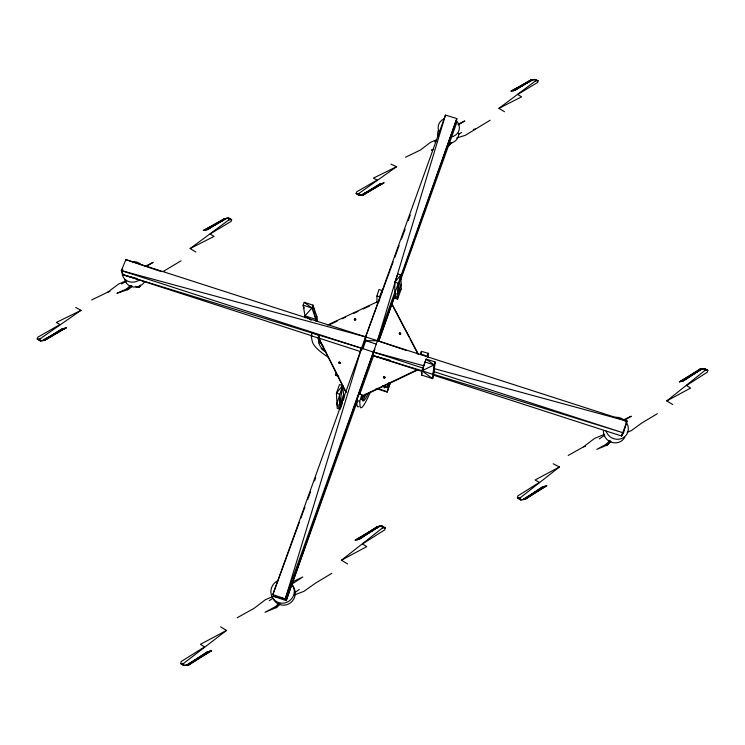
<?xml version="1.0" encoding="UTF-8"?>
<svg xmlns="http://www.w3.org/2000/svg" width="745" height="745" viewBox="0 0 745 745"><rect width="100%" height="100%" fill="white"/><g stroke="black" fill="none" stroke-linecap="round" stroke-linejoin="round"><path stroke-width="1.12" d="M401.201 289.013L400.857 274.914L397.839 273.955L394.897 282.178L394.664 298.224L397.588 299.155L401.201 289.013L397.69 294.247L394.738 293.306L456.834 118.539L445.454 115.093L272.838 594.585L273.834 596.382L286.164 600.638L357.162 401.685M421.614 375.061L421.949 370.824L426.14 359.071L435.08 361.958L433.571 375.759L432.594 378.618L421.614 375.061L421.996 373.031M422.685 371.14L422.946 367.946L422.378 371.001M425.125 362.005L434.065 364.892L432.594 378.618L421.949 370.824L426.14 359.071L434.065 364.892L435.08 361.958L433.05 374.418L433.571 375.759M421.093 354.294L421.419 351.37L428.366 353.335L427.881 357.228M343.92 397.7L342.616 385.575L336.721 404.423L340.204 409.34L337.224 408.353L336.423 393.202L339.543 384.569L342.616 385.575L339.729 405.41L340.083 408.353M395.195 296.063L394.664 298.224L395.39 296.193M362.582 348.735L365.618 336.898L393.137 261.858M450.66 143.692L451.954 142.481L448.36 146.383L450.082 142.565L450.66 143.692L448.946 144.362M622.159 433.879L621.526 436.002L433.32 375.117M434.018 368.57L627.029 421.13L623.509 432.901L621.526 436.002L627.029 421.13L125.905 259.651L121.333 270.593L123.484 274.886L312.108 335.902M362.852 348.893L365.795 340.716L377.473 340.726L445.454 115.093M378.898 340.055L381.254 332.261M374.968 349.237L373.422 352.068L286.164 600.638L285.279 598.878L361.53 348.222L123.484 274.886L136.94 278.546M286.164 600.638L290.55 586.203M378.711 302.191L376.989 301.641L376.923 296.016L379.028 289.498L382.036 290.457L382.036 292.729M370.349 392.066A57.616 5.802 -72.1 0 1 360.049 405.69L359.686 401.406L361.874 394.72L359.202 393.844L356.613 400.4L357.013 404.693A57.598 5.923 -72.1 0 0 358.876 406.453M434.037 371.531L433.05 374.418L421.949 370.824L434.065 364.892M428.366 353.335L427.36 356.24L420.534 353.903L421.419 351.37M395.26 294.061L378.711 341.229L395.092 295.374M400.261 279.794L456.834 118.539L456.285 123.903L400.549 280.083M382.762 386.283L387.121 387.698L388.639 383.358M376.123 388.508L387.121 392.094L390.138 383.023M387.121 392.094L390.52 382.418M387.121 387.698L388.648 382.883M273.834 596.382L285.279 598.878L395.064 291.472M359.891 394.031L373.543 355.775L373.431 352.059L423.914 365.823M401.341 284.013L397.69 294.247L400.857 274.914L394.897 282.178L397.914 283.137L397.588 299.155L394.738 293.306M343.594 394.682L339.729 405.41L336.721 404.423M340.586 408.269L342.495 402.952M338.742 376.318L335.436 375.247L336.172 372.584M299.267 522.45L272.838 594.585L285.279 598.878M300.868 518.082L304.882 507.149M307.685 499.504L310.488 491.849M314.492 480.925L315.694 477.638M394.729 257.509L399.115 245.543M401.508 239.024L405.103 229.227M408.297 220.529L410.29 215.091M326.301 352.497A50.278 13.727 19.7 0 1 318.972 343.017L318.059 337.895L318.99 335.38L312.257 332.931L311.187 335.818L312.174 340.959A57.672 15.747 19.7 0 0 328.638 357.423M318.972 343.017L319.884 340.521L318.99 335.38M305.292 317.761L303.159 305.199L304.239 302.33L312.974 305.143L316.876 316.56L315.833 319.372L316.113 321.244M311.196 320.285L304.975 315.88L311.904 308.002L312.974 305.143L315.833 319.372L317.566 321.272L316.876 316.56M379.559 300.216L379.54 296.855L382.036 290.457M135.888 286.434L137.853 287.421L139.436 287.086L140.358 285.112M626.024 422.722L627.029 421.13M344.032 398.705L339.729 405.41L339.497 394.207L336.423 393.202L342.616 385.575M448.36 146.383L449.216 145.135M139.436 287.086L140.386 285.773M610.183 440.295L606.132 444.299L596.801 449.347L606.942 445.212L609.82 441.608M606.132 444.299L606.942 445.212L609.885 441.804M278.826 603.506L275.417 606.672L264.978 612.278L276.218 607.631L279.729 603.599M275.417 606.672L276.218 607.631L279.878 603.757M291.295 584.508L302.805 576.993L292.021 582.059M423.216 368.16L121.333 270.593L122.813 269.131M606.942 445.212L610.937 441.31M449.906 144.474L451.954 142.481M131.157 285.549L126.976 288.799L116.891 293.306L127.712 289.675L131.53 285.987M276.218 607.631L279.571 604.549M126.976 288.799L127.712 289.675L131.725 286.238M666.775 400.931L690.634 388.052L686.471 385.491L707.415 372.137L707.75 370.284L705.059 370.367L666.775 400.931L672.754 404.544M559.458 466.966L535.059 480.013L539.427 482.35L517.84 495.919L517.421 497.865L520.131 497.846L559.458 466.966L553.163 463.772M341.452 560.231L366.736 546.616L362.461 543.971L384.709 529.881L385.184 527.898L382.446 527.972L341.452 560.231L347.626 563.946M226.536 630.41L200.433 644.332L204.568 646.921L181.231 661.458L180.672 663.534L183.493 663.497L226.536 630.41L220.585 626.852M127.712 289.675L132.284 286.145M568.221 455.446L583.512 446.86L594.519 438.451L604.512 434.298M498.926 108.342L521.584 96.831L517.691 94.457L537.601 82.481L537.983 80.842L535.478 80.963L498.926 108.342L504.523 111.731M91.663 299.928L107.848 292.133L118.557 284.069L125.654 281.005M190.124 248.551L214.038 236.435L210.053 233.986L231.127 221.395L231.62 219.663L229.088 219.766L190.124 248.551L195.888 252.034M458.752 134.445L461.537 132.359M294.657 592.806L299.304 589.37M396.61 166.694L373.385 178.12L377.305 180.011L356.659 191.838L356.212 193.542L358.755 193.542L396.61 166.694L390.957 164.142M81.056 310.311L56.313 322.464L60.028 324.559L37.837 337.159L37.25 338.975L39.895 338.966L81.056 310.311L75.72 307.471M599.297 438.907L604.819 435.145M524.229 499.42L542.835 486.709L523.204 499.495L520.559 499.774L517.421 497.865L520.559 499.774L525.16 499.327L546.774 485.749L544.688 486.299L523.204 499.495L525.16 499.327L544.688 486.299L524.229 499.42L520.559 499.774L520.131 497.846M700.905 369.026L683.128 381.086L701.939 368.896L704.519 368.635L707.75 370.284L704.519 368.635L699.974 369.147L679.403 381.85L681.321 381.505L701.939 368.896L681.321 381.505L699.974 369.147L701.939 368.896L679.403 381.85M187.675 665.136L207.641 651.642L186.585 665.229L183.847 665.518L180.672 663.534L183.847 665.518L188.662 665.034L211.655 650.683L209.578 651.204L186.585 665.229L187.675 665.136L209.578 651.204L188.662 665.034L183.847 665.518L183.493 663.497M378.358 526.491L359.211 539.333L379.401 526.37L382.064 526.091L385.184 527.898L382.064 526.091L377.417 526.613L355.235 540.172L357.33 539.762L379.401 526.37L357.33 539.762L377.417 526.613L379.401 526.37L355.235 540.172M269.262 600.675L273.061 598.151M362.564 194.976L380.295 183.726L361.595 195.022L359.118 195.274L356.212 193.542L359.118 195.274L363.448 194.92L383.954 182.786L361.595 195.022L363.448 194.92L382.036 183.363L362.564 194.976L359.118 195.274L358.755 193.542M43.787 340.456L62.72 328.564L42.754 340.512L40.193 340.782L37.25 338.975L40.193 340.782L44.709 340.39L66.445 327.614L42.754 340.512L44.709 340.39L64.536 328.173L43.787 340.456L40.193 340.782L39.895 338.966M531.679 79.855L514.655 90.49L532.638 79.724L535.05 79.482L537.983 80.842L535.05 79.482L530.822 79.985L511.107 91.095L512.951 90.862L532.638 79.724L512.951 90.862L530.822 79.985L532.638 79.724L511.107 91.095M490.117 120.243L465.253 135.348L456.583 137.983M225.344 218.546L207.101 229.823L226.303 218.415L228.799 218.164L231.62 219.663L228.799 218.164L224.478 218.676L203.329 230.494L205.331 230.214L226.303 218.415L205.331 230.214L224.478 218.676L226.303 218.415L203.329 230.494M146.635 266.338L153.135 262.352L145.154 266.291M163.025 271.59L181.035 260.815M458.399 124.843L464.787 120.941L457.868 124.35M657.369 413.671L641.678 423.095L631.294 430.657L627.141 432.193M331.739 573.371L315.498 583.13L303.848 591.39L294.359 594.957M624.45 420.301L631.313 416.204L623.556 419.845M546.774 485.749L523.204 499.495L525.16 499.327M211.655 650.683L186.585 665.229L188.662 665.034M434.596 141.774L436.607 140.637M237.199 617.745L254.045 608.348L265.49 599.632L272.596 596.689M121.603 284.003L126.669 281.191M383.954 182.786L361.595 195.022L363.448 194.92M66.445 327.614L42.754 340.512L44.709 340.39M405.522 157.232L420.31 150.08L430.647 142.276L436.644 139.688M384.122 378.106L384.997 377.687L384.858 376.765L383.889 376.607L383.433 377.436L384.122 378.106L383.889 376.607L384.997 377.687M362.172 395.893L417.368 369.66M362.2 396.377L418.373 369.688M399.832 334.328L400.698 333.918L400.549 333.015L399.599 332.857L399.152 333.667L399.832 334.328L399.599 332.857L400.698 333.918M339.366 363.56L340.242 363.15L340.111 362.228L339.152 362.07L338.696 362.899L339.366 363.56L339.152 362.07L340.242 363.15M327.67 324.969L378.805 301.092M329.821 324.569L337.122 321.16M342.328 318.73L345.457 317.268M353.8 313.366L357.963 311.419M363.178 308.989L369.436 306.065M376.728 302.656L378.814 301.688M354.89 320.145L355.756 319.745L355.626 318.832L354.676 318.683L354.22 319.493L354.89 320.145L354.676 318.683L355.756 319.745M433.506 149.233L431.485 150.136L433.674 149.419M448.779 143.068L450.082 142.565M107.848 292.133L109.971 291.472M583.512 446.86L585.523 446.264M473.336 129.434L475.403 129.025M128.028 287.207L130.105 286.872M530.822 79.985L535.05 79.482L535.478 80.963M224.478 218.676L228.799 218.164L229.088 219.766M699.974 369.147L704.519 368.635L705.059 370.367M377.417 526.613L382.064 526.091L382.446 527.972M121.333 270.593L365.618 336.898L365.786 340.716L376.486 344.171M422.247 371.531L373.534 355.775L390.371 360.366M311.187 335.818L318.059 337.895M373.534 355.775L422.415 370.861M433.525 374.288L623.509 432.901L434.279 371.736M376.923 296.016L379.54 296.855M304.975 315.88L315.833 319.372L311.904 308.002L303.159 305.199L304.23 308.151M318.73 338.044L360.645 351.612M382.762 385.817L387.121 387.232M335.38 374.772L337.587 375.489M377.212 388.406L387.121 391.637M356.613 400.4L359.686 401.406M377.473 340.716L406.081 350.374M125.905 259.651L161.116 271.553M136.549 286.592L137.853 287.421M304.239 302.33L311.904 308.002M391.414 302.833L418.224 353.931M391.404 303.429L409.079 337.113M410.15 339.161L418.187 354.471M319.326 339.115L346.006 392M319.409 339.673L346.053 392.494M334.822 370.209L334.887 370.693M361.874 394.72L362.21 399.069A50.232 5.066 -72.1 0 0 368.449 393.267M361.53 348.222L361.642 350.094M384.178 385.938L384.197 388.173M323.535 346.676A50.25 13.81 19.7 0 1 319.884 340.521M325.267 351.714A57.644 15.859 19.7 0 1 321.188 348.595M366.084 394.124A57.598 5.923 -72.1 0 1 363.206 400.037M364.92 394.31A50.222 5.159 -72.1 0 1 361.642 399.394M292.031 584.238A11.873 11.641 -52 0 1 288.92 601.224A11.873 11.641 -52 0 1 272.325 597.304A11.873 11.641 -52 0 1 277.643 580.839M291.472 584.76A11.762 11.52 -52.7 0 1 290.531 602.807A11.762 11.52 -52.7 0 1 273.136 598.673M457.095 121.686A10.635 9.648 3.1 0 1 451.656 136.922M439.28 131.884A10.635 9.648 3.1 0 1 443.927 118.958M458.697 133.104A10.542 9.573 3.2 0 1 449.03 143.338M438.051 136.27A10.542 9.573 3.2 0 1 438.181 130.71M626.918 423.365A11.548 10.896 27.8 0 1 621.479 438.6A11.548 10.896 27.8 0 1 606.085 431.104M613.47 417.61A11.548 10.896 27.8 0 1 625.642 421.53M624.748 437.371A11.436 10.793 28 0 1 611.589 442.288A11.436 10.793 28 0 1 603.45 430.48M139.175 280.064A11.045 10.16 -20.1 0 1 127.004 280.837A11.045 10.16 -20.1 0 1 122.208 270.584M132.815 261.681A11.045 10.16 -20.1 0 1 140.582 264.186M144.474 281.992A10.933 10.076 -20.2 0 1 133.402 287.03A10.933 10.076 -20.2 0 1 124.76 279.561"/></g></svg>
